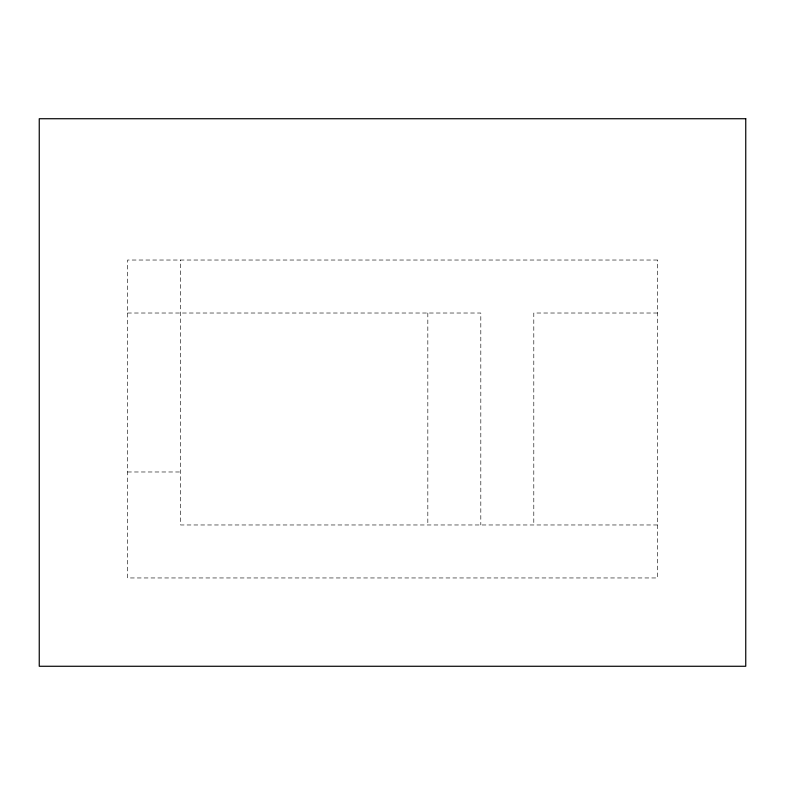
<?xml version="1.0" encoding="UTF-8"?>
<svg xmlns="http://www.w3.org/2000/svg" width="785" height="785" viewBox="0 0 785 785"><rect width="100%" height="100%" fill="white"/><g stroke="black" fill="none" stroke-linecap="round" stroke-linejoin="round"><path stroke-width="0.59" stroke-dasharray="3.92 2.94" d="M127.562 313.019L480.812 313.019L480.812 524.969M657.438 313.019L533.8 313.019L533.8 524.969M127.562 471.981L180.55 471.981M657.438 524.969L180.55 524.969L180.55 260.031M427.825 313.019L427.825 524.969M657.438 260.031L127.562 260.031L127.562 577.956L657.438 577.956L657.438 260.031"/><path stroke-width="1.18" d="M745.75 118.731L39.25 118.731L39.25 666.269L745.75 666.269L745.75 118.731"/></g></svg>
